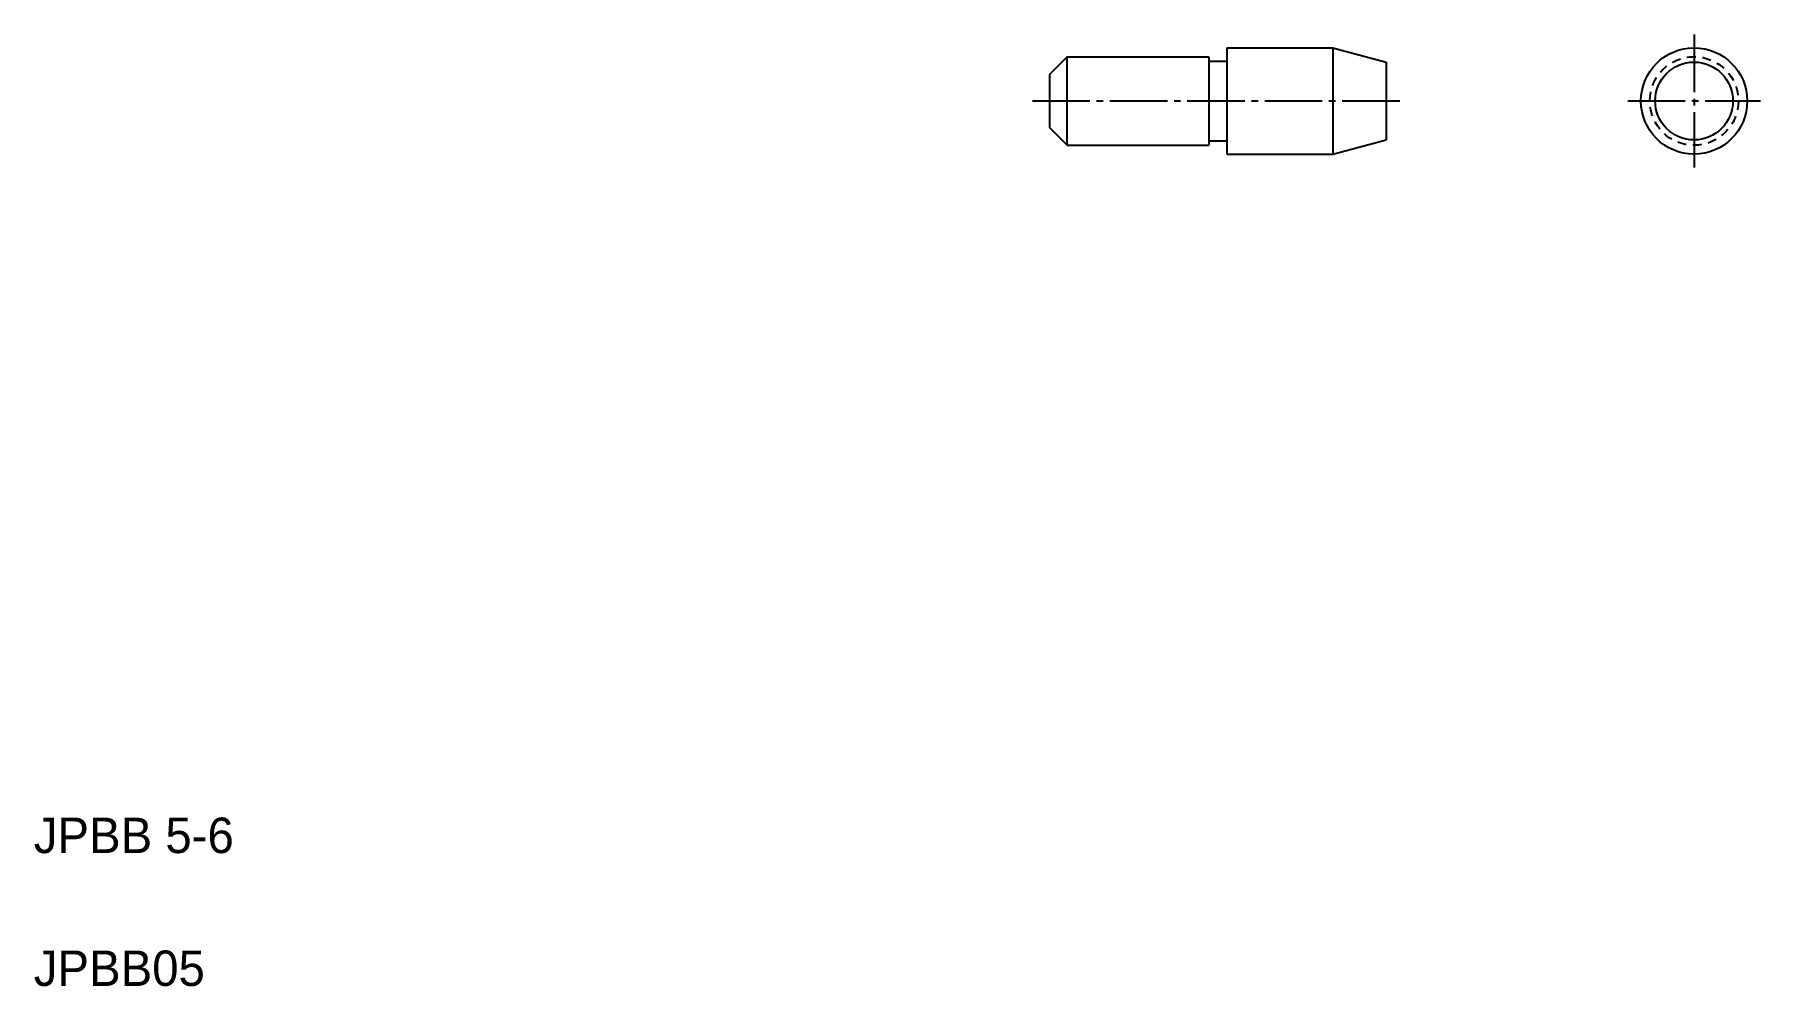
# Model space of a CAD drawing. Extents: x 5 to 102.5, y 5 to 58.7.
import ezdxf

# ---------------------------------------------------------------- set-up
doc = ezdxf.new("R2010")
doc.units = 0
doc.header["$LTSCALE"] = 0.25
doc.linetypes.add('CENTER', pattern=[17.5, 13, -1.5, 1.5, -1.5])
doc.linetypes.add('DASHED', pattern=[3.5, 2, -1.5])
doc.layers.get('0').update_dxf_attribs({"linetype": 'CONTINUOUS'})
doc.layers.add('CENTER', color=1, linetype='CENTER')
doc.styles.get("Standard").update_dxf_attribs({"font": 'txt', "height": 1.6})

msp = doc.modelspace()

# ---------------------------------------------------------------- linework, layer by layer
at = {"linetype": 'CONTINUOUS'}
for p, q in [((72.371, 57.947), (78.371, 57.947)), ((72.371, 57.947), (72.371, 51.947)), ((78.371, 57.947), (78.371, 51.947)), ((63.371, 57.447), (62.371, 56.447)), ((63.371, 52.447), (63.371, 57.447)), ((63.371, 57.447), (71.371, 57.447)), ((71.371, 57.447), (71.371, 52.447)), ((81.371, 57.143), (81.371, 52.751)), ((62.371, 56.447), (62.371, 53.447)), ((62.371, 53.447), (63.371, 52.447)), ((63.371, 52.447), (71.371, 52.447)), ((72.371, 51.947), (78.371, 51.947))]:
    msp.add_line(p, q, dxfattribs=at)
for p, q in [((78.371, 57.947), (81.371, 57.143)), ((71.371, 57.197), (72.371, 57.197)), ((81.371, 56.045), (81.371, 56.045)), ((81.371, 54.947), (81.371, 54.947)), ((71.371, 52.697), (72.371, 52.697)), ((78.371, 51.947), (81.371, 52.751))]:
    msp.add_line(p, q)
msp.add_circle((98.768, 54.947), 3, dxfattribs=at)
at = {"color": 3, "linetype": 'DASHED'}
msp.add_circle((98.768, 54.947), 2.5, dxfattribs=at)
msp.add_circle((98.768, 54.947), 2.196)
at = {"layer": 'CENTER', "color": 1, "linetype": 'CENTER'}
for p, q in [((98.768, 58.697), (98.768, 51.197)), ((61.396, 54.947), (82.39, 54.947)), ((95.018, 54.947), (102.518, 54.947))]:
    msp.add_line(p, q, dxfattribs=at)

# ---------------------------------------------------------------- texts
for s, p in [('JPBB 5-6', (5, 12.5)), ('JPBB05', (5, 5))]:
    msp.add_text(s, height=2).set_placement(p)

doc.saveas('drawing.dxf')
